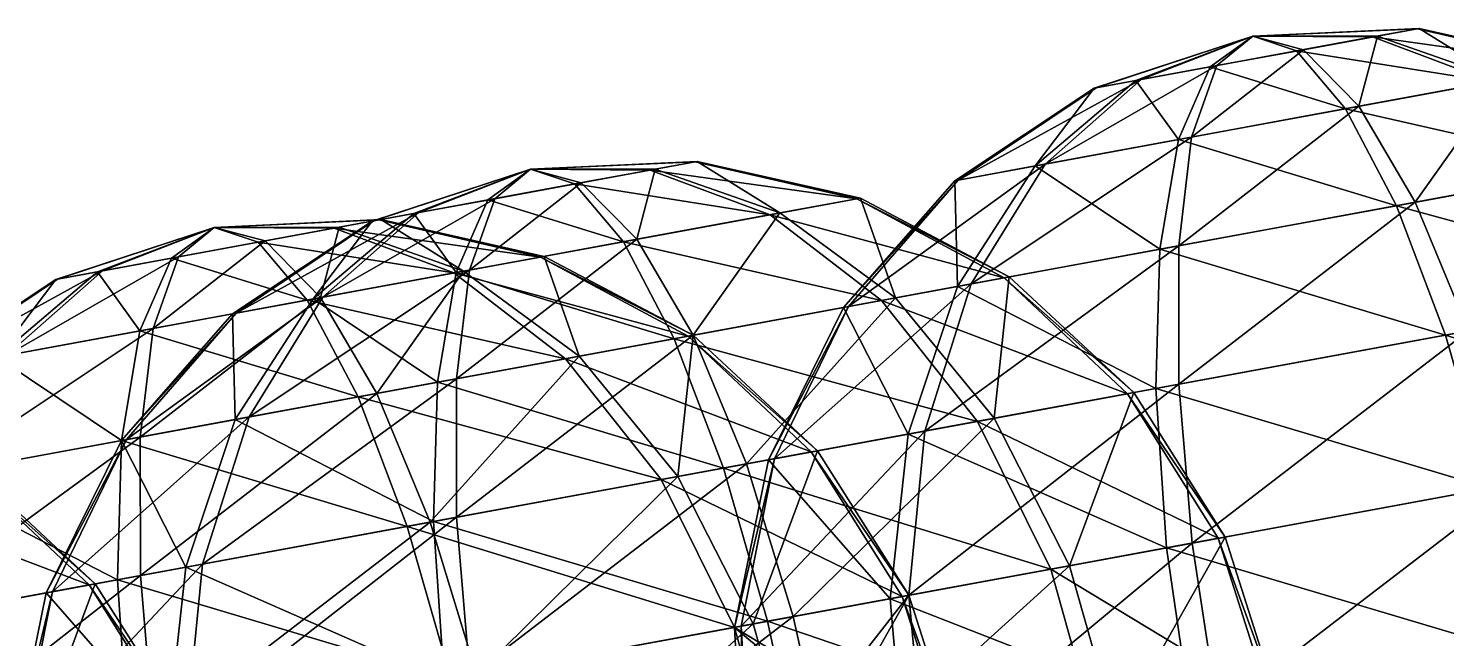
# Model space of a CAD drawing. Header units: metres. Extents: x -550 to 12, y -466 to 28.
# Drawn here: x -279.2 to -214.5, y -268.7 to -240.9 of the extents above; entities that cross this region are included whole.
import ezdxf

# ---------------------------------------------------------------- set-up
doc = ezdxf.new("R2010")
doc.units = ezdxf.units.M

msp = doc.modelspace()

# ---------------------------------------------------------------- linework, layer by layer
for points in [[(-228.67815, -243.24191, -912.7781), (-223.3499, -241.22176, -918.15045), (-230.5813, -243.59222, -916.3008), (-230.58119, -243.59212, -916.30066)], [(-230.5813, -243.59222, -916.3008), (-223.3499, -241.22176, -918.15045), (-230.49722, -243.57675, -920.31915), (-230.49712, -243.57664, -920.31903)], [(-230.49722, -243.57675, -920.31915), (-223.3499, -241.22176, -918.15045), (-228.44846, -243.19965, -923.75635), (-228.44835, -243.19954, -923.7562)], [(-225.2977, -242.61969, -910.6949), (-223.3499, -241.22176, -918.15045), (-228.67815, -243.24191, -912.7781), (-228.67804, -243.2418, -912.77795)], [(-228.44846, -243.19965, -923.75635), (-223.3499, -241.22176, -918.15045), (-224.98393, -242.56194, -925.6915), (-224.98383, -242.56183, -925.6914)], [(-221.34576, -241.89226, -910.6094), (-223.3499, -241.22176, -918.15045), (-225.2977, -242.61969, -910.6949), (-225.29759, -242.61958, -910.69476)], [(-224.98393, -242.56194, -925.6915), (-223.3499, -241.22176, -918.15045), (-221.032, -241.8345, -925.606), (-221.03189, -241.8344, -925.6059)], [(-217.65155, -241.21228, -923.5228), (-223.3499, -241.22176, -918.15045), (-215.7484, -240.86197, -920.0001), (-215.74829, -240.86186, -920)], [(-215.7484, -240.86197, -920.0001), (-223.3499, -241.22176, -918.15045), (-215.83247, -240.87744, -915.98175), (-215.83237, -240.87733, -915.9816)], [(-215.83247, -240.87744, -915.98175), (-223.3499, -241.22176, -918.15045), (-217.88126, -241.25455, -912.54456), (-217.88115, -241.25444, -912.54443)], [(-221.032, -241.8345, -925.606), (-223.3499, -241.22176, -918.15045), (-217.65155, -241.21228, -923.5228), (-217.65144, -241.21217, -923.5227)], [(-217.88126, -241.25455, -912.54456), (-223.3499, -241.22176, -918.15045), (-221.34576, -241.89226, -910.6094), (-221.34566, -241.89215, -910.60925)], [(-212.41518, -243.29579, -907.3207), (-217.88126, -241.25455, -912.54456), (-221.34576, -241.89226, -910.6094), (-221.34566, -241.89215, -910.60925)], [(-218.50195, -244.41617, -932.55347), (-221.032, -241.8345, -925.606), (-217.65155, -241.21228, -923.5228), (-217.65144, -241.21217, -923.5227)], [(-218.50195, -244.41617, -932.55347), (-217.65155, -241.21228, -923.5228), (-211.97144, -243.21411, -928.52905), (-211.97133, -243.214, -928.52893)], [(-208.45724, -242.56726, -913.9609), (-215.83247, -240.87744, -915.98175), (-217.88126, -241.25455, -912.54456), (-217.88115, -241.25444, -912.54443)], [(-208.45724, -242.56726, -913.9609), (-217.88126, -241.25455, -912.54456), (-212.41518, -243.29579, -907.3207), (-212.41507, -243.29568, -907.32056)], [(-211.97144, -243.21411, -928.52905), (-217.65155, -241.21228, -923.5228), (-215.7484, -240.86197, -920.0001), (-215.74829, -240.86186, -920)], [(-208.29482, -242.53735, -921.7237), (-215.7484, -240.86197, -920.0001), (-215.83247, -240.87744, -915.98175), (-215.83237, -240.87733, -915.9816)], [(-208.29482, -242.53735, -921.7237), (-215.83247, -240.87744, -915.98175), (-208.45724, -242.56726, -913.9609), (-208.45714, -242.56715, -913.96075)], [(-211.97144, -243.21411, -928.52905), (-215.7484, -240.86197, -920.0001), (-208.29482, -242.53735, -921.7237), (-208.29471, -242.53725, -921.7236)], [(-226.1365, -245.82144, -932.7186), (-224.98393, -242.56194, -925.6915), (-221.032, -241.8345, -925.606), (-221.03189, -241.8344, -925.6059)], [(-226.1365, -245.82144, -932.7186), (-221.032, -241.8345, -925.606), (-218.50195, -244.41617, -932.55347), (-218.50185, -244.41606, -932.55334)], [(-219.10811, -244.52774, -903.5823), (-221.34576, -241.89226, -910.6094), (-225.2977, -242.61969, -910.6949), (-225.29759, -242.61958, -910.69476)], [(-212.41518, -243.29579, -907.3207), (-221.34576, -241.89226, -910.6094), (-219.10811, -244.52774, -903.5823), (-219.108, -244.52763, -903.58215)], [(-232.82944, -247.05339, -928.9802), (-228.44846, -243.19965, -923.75635), (-224.98393, -242.56194, -925.6915), (-224.98383, -242.56183, -925.6914)], [(-232.82944, -247.05339, -928.9802), (-224.98393, -242.56194, -925.6915), (-226.1365, -245.82144, -932.7186), (-226.1364, -245.82133, -932.7185)], [(-226.74268, -245.93301, -903.74744), (-225.2977, -242.61969, -910.6949), (-228.67815, -243.24191, -912.7781), (-228.67804, -243.2418, -912.77795)], [(-219.10811, -244.52774, -903.5823), (-225.2977, -242.61969, -910.6949), (-226.74268, -245.93301, -903.74744), (-226.74257, -245.9329, -903.7473)], [(-236.78738, -247.78192, -922.34), (-230.49722, -243.57675, -920.31915), (-228.44846, -243.19965, -923.75635), (-228.44835, -243.19954, -923.7562)], [(-236.78738, -247.78192, -922.34), (-228.44846, -243.19965, -923.75635), (-232.82944, -247.05339, -928.9802), (-232.82933, -247.05328, -928.9801)], [(-226.74268, -245.93301, -903.74744), (-228.67815, -243.24191, -912.7781), (-233.27318, -247.13507, -907.77185), (-233.27307, -247.13496, -907.7717)], [(-233.27318, -247.13507, -907.77185), (-228.67815, -243.24191, -912.7781), (-230.5813, -243.59222, -916.3008), (-230.58119, -243.59212, -916.30066)], [(-207.32419, -247.20634, -902.8348), (-212.41518, -243.29579, -907.3207), (-219.10811, -244.52774, -903.5823), (-219.108, -244.52763, -903.58215)], [(-215.93219, -248.7908, -938.5194), (-218.50195, -244.41617, -932.55347), (-211.97144, -243.21411, -928.52905), (-211.97133, -243.214, -928.52893)], [(-215.93219, -248.7908, -938.5194), (-211.97144, -243.21411, -928.52905), (-206.69666, -247.09084, -932.828), (-206.69655, -247.09073, -932.8279)], [(-236.9498, -247.81183, -914.5772), (-230.5813, -243.59222, -916.3008), (-230.49722, -243.57675, -920.31915), (-230.49712, -243.57664, -920.31903)], [(-236.9498, -247.81183, -914.5772), (-230.49722, -243.57675, -920.31915), (-236.78738, -247.78192, -922.34), (-236.78728, -247.78181, -922.3399)], [(-233.27318, -247.13507, -907.77185), (-230.5813, -243.59222, -916.3008), (-236.9498, -247.81183, -914.5772), (-236.94969, -247.81172, -914.5771)], [(-216.78943, -248.9486, -897.5479), (-219.10811, -244.52774, -903.5823), (-226.74268, -245.93301, -903.74744), (-226.74257, -245.9329, -903.7473)], [(-226.7291, -250.77817, -938.753), (-226.1365, -245.82144, -932.7186), (-218.50195, -244.41617, -932.55347), (-218.50185, -244.41606, -932.55334)], [(-226.7291, -250.77817, -938.753), (-218.50195, -244.41617, -932.55347), (-215.93219, -248.7908, -938.5194), (-215.93208, -248.7907, -938.5193)], [(-218.50195, -244.41617, -932.55347), (-218.50195, -244.41617, -932.55347), (-226.1365, -245.82144, -932.7186), (-226.1364, -245.82133, -932.7185)], [(-207.32419, -247.20634, -902.8348), (-219.10811, -244.52774, -903.5823), (-216.78943, -248.9486, -897.5479), (-216.78932, -248.94849, -897.5478)], [(-236.19432, -252.52042, -933.4661), (-232.82944, -247.05339, -928.9802), (-226.1365, -245.82144, -932.7186), (-226.1364, -245.82133, -932.7185)], [(-236.19432, -252.52042, -933.4661), (-226.1365, -245.82144, -932.7186), (-226.7291, -250.77817, -938.753), (-226.72899, -250.77806, -938.75287)], [(-227.58633, -250.93596, -897.7815), (-226.74268, -245.93301, -903.74744), (-233.27318, -247.13507, -907.77185), (-233.27307, -247.13496, -907.7717)], [(-216.78943, -248.9486, -897.5479), (-226.74268, -245.93301, -903.74744), (-227.58633, -250.93596, -897.7815), (-227.58623, -250.93585, -897.7814)], [(-250.61443, -247.2797, -808.2985), (-256.31277, -247.28917, -802.92615), (-248.71127, -246.92938, -804.7758), (-248.71117, -246.92928, -804.7757)], [(-248.71127, -246.92938, -804.7758), (-256.31277, -247.28917, -802.92615), (-248.79535, -246.94485, -800.75745), (-248.79524, -246.94475, -800.7573)], [(-248.79535, -246.94485, -800.75745), (-256.31277, -247.28917, -802.92615), (-250.84413, -247.32196, -797.32025), (-250.84402, -247.32185, -797.3201)], [(-241.42012, -248.63467, -798.7366), (-248.79535, -246.94485, -800.75745), (-250.84413, -247.32196, -797.32025), (-250.84402, -247.32185, -797.3201)], [(-244.93431, -249.28152, -813.30475), (-250.61443, -247.2797, -808.2985), (-248.71127, -246.92938, -804.7758), (-248.71117, -246.92928, -804.7757)], [(-241.25769, -248.60477, -806.4994), (-248.71127, -246.92938, -804.7758), (-248.79535, -246.94485, -800.75745), (-248.79524, -246.94475, -800.7573)], [(-241.25769, -248.60477, -806.4994), (-248.79535, -246.94485, -800.75745), (-241.42012, -248.63467, -798.7366), (-241.42001, -248.63457, -798.73645)], [(-244.93431, -249.28152, -813.30475), (-248.71127, -246.92938, -804.7758), (-241.25769, -248.60477, -806.4994), (-241.25758, -248.60466, -806.49927)], [(-241.79169, -253.5507, -924.07544), (-236.78738, -247.78192, -922.34), (-232.82944, -247.05339, -928.9802), (-232.82933, -247.05328, -928.9801)], [(-241.79169, -253.5507, -924.07544), (-232.82944, -247.05339, -928.9802), (-236.19432, -252.52042, -933.4661), (-236.19421, -252.52031, -933.466)], [(-236.82187, -252.63593, -903.4729), (-233.27318, -247.13507, -907.77185), (-236.9498, -247.81183, -914.5772), (-236.94969, -247.81172, -914.5771)], [(-227.58633, -250.93596, -897.7815), (-233.27318, -247.13507, -907.77185), (-236.82187, -252.63593, -903.4729), (-236.82176, -252.63582, -903.4728)], [(-202.95523, -252.71974, -899.3927), (-207.32419, -247.20634, -902.8348), (-216.78943, -248.9486, -897.5479), (-216.78932, -248.94849, -897.5478)], [(-213.49783, -254.66031, -943.0972), (-215.93219, -248.7908, -938.5194), (-206.69666, -247.09084, -932.828), (-206.69655, -247.09073, -932.8279)], [(-261.64102, -249.30933, -797.5538), (-256.31277, -247.28917, -802.92615), (-263.5442, -249.65964, -801.0765), (-263.5441, -249.65953, -801.07635)], [(-263.5442, -249.65964, -801.0765), (-256.31277, -247.28917, -802.92615), (-263.4601, -249.64417, -805.09485), (-263.46002, -249.64406, -805.0947)], [(-263.4601, -249.64417, -805.09485), (-256.31277, -247.28917, -802.92615), (-261.41132, -249.26706, -808.53204), (-261.41122, -249.26695, -808.5319)], [(-258.2606, -248.6871, -795.4706), (-256.31277, -247.28917, -802.92615), (-261.64102, -249.30933, -797.5538), (-261.64093, -249.30922, -797.55365)], [(-261.41132, -249.26706, -808.53204), (-256.31277, -247.28917, -802.92615), (-257.9468, -248.62935, -810.4672), (-257.94672, -248.62924, -810.4671)], [(-259.0994, -251.88885, -817.4943), (-257.9468, -248.62935, -810.4672), (-253.99487, -247.90192, -810.3817), (-253.99477, -247.90181, -810.3816)], [(-259.0994, -251.88885, -817.4943), (-253.99487, -247.90192, -810.3817), (-251.46483, -250.48358, -817.32916), (-251.46472, -250.48347, -817.32904)], [(-254.30864, -247.95967, -795.3851), (-256.31277, -247.28917, -802.92615), (-258.2606, -248.6871, -795.4706), (-258.2605, -248.687, -795.47046)], [(-257.9468, -248.62935, -810.4672), (-256.31277, -247.28917, -802.92615), (-253.99487, -247.90192, -810.3817), (-253.99477, -247.90181, -810.3816)], [(-253.99487, -247.90192, -810.3817), (-256.31277, -247.28917, -802.92615), (-250.61443, -247.2797, -808.2985), (-250.61432, -247.27959, -808.2984)], [(-250.84413, -247.32196, -797.32025), (-256.31277, -247.28917, -802.92615), (-254.30864, -247.95967, -795.3851), (-254.30853, -247.95956, -795.38495)], [(-245.37805, -249.3632, -792.0964), (-250.84413, -247.32196, -797.32025), (-254.30864, -247.95967, -795.3851), (-254.30853, -247.95956, -795.38495)], [(-251.46483, -250.48358, -817.32916), (-253.99487, -247.90192, -810.3817), (-250.61443, -247.2797, -808.2985), (-250.61432, -247.27959, -808.2984)], [(-251.46483, -250.48358, -817.32916), (-250.61443, -247.2797, -808.2985), (-244.93431, -249.28152, -813.30475), (-244.9342, -249.28142, -813.3046)], [(-241.42012, -248.63467, -798.7366), (-250.84413, -247.32196, -797.32025), (-245.37805, -249.3632, -792.0964), (-245.37794, -249.3631, -792.09625)], [(-242.0214, -253.59299, -913.0971), (-236.9498, -247.81183, -914.5772), (-236.78738, -247.78192, -922.34), (-236.78728, -247.78181, -922.3399)], [(-242.0214, -253.59299, -913.0971), (-236.78738, -247.78192, -922.34), (-241.79169, -253.5507, -924.07544), (-241.79158, -253.5506, -924.0753)], [(-236.82187, -252.63593, -903.4729), (-236.9498, -247.81183, -914.5772), (-242.0214, -253.59299, -913.0971), (-242.02129, -253.59288, -913.097)], [(-252.07098, -250.59515, -788.358), (-254.30864, -247.95967, -795.3851), (-258.2606, -248.6871, -795.4706), (-258.2605, -248.687, -795.47046)], [(-245.37805, -249.3632, -792.0964), (-254.30864, -247.95967, -795.3851), (-252.07098, -250.59515, -788.358), (-252.07088, -250.59505, -788.35785)], [(-265.79233, -253.1208, -813.7559), (-261.41132, -249.26706, -808.53204), (-257.9468, -248.62935, -810.4672), (-257.94672, -248.62924, -810.4671)], [(-265.79233, -253.1208, -813.7559), (-257.9468, -248.62935, -810.4672), (-259.0994, -251.88885, -817.4943), (-259.0993, -251.88875, -817.4942)], [(-259.70554, -252.00043, -788.52313), (-258.2606, -248.6871, -795.4706), (-261.64102, -249.30933, -797.5538), (-261.64093, -249.30922, -797.55365)], [(-252.07098, -250.59515, -788.358), (-258.2606, -248.6871, -795.4706), (-259.70554, -252.00043, -788.52313), (-259.70544, -252.00032, -788.523)], [(-234.6897, -252.24347, -797.00116), (-241.42012, -248.63467, -798.7366), (-245.37805, -249.3632, -792.0964), (-245.37794, -249.3631, -792.09625)], [(-239.65952, -253.15825, -817.6037), (-244.93431, -249.28152, -813.30475), (-241.25769, -248.60477, -806.4994), (-241.25758, -248.60466, -806.49927)], [(-234.45999, -252.20119, -807.9795), (-241.25769, -248.60477, -806.4994), (-241.42012, -248.63467, -798.7366), (-241.42001, -248.63457, -798.73645)], [(-234.45999, -252.20119, -807.9795), (-241.42012, -248.63467, -798.7366), (-234.6897, -252.24347, -797.00116), (-234.68959, -252.24336, -797.00104)], [(-239.65952, -253.15825, -817.6037), (-241.25769, -248.60477, -806.4994), (-234.45999, -252.20119, -807.9795), (-234.45988, -252.20108, -807.9794)], [(-214.54773, -254.85355, -892.9176), (-216.78943, -248.9486, -897.5479), (-227.58633, -250.93596, -897.7815), (-227.58623, -250.93585, -897.7814)], [(-226.72128, -257.0943, -943.3833), (-226.7291, -250.77817, -938.753), (-215.93219, -248.7908, -938.5194), (-215.93208, -248.7907, -938.5193)], [(-215.93219, -248.7908, -938.5194), (-215.93219, -248.7908, -938.5194), (-226.7291, -250.77817, -938.753), (-226.72899, -250.77806, -938.75287)], [(-226.72128, -257.0943, -943.3833), (-215.93219, -248.7908, -938.5194), (-213.49783, -254.66031, -943.0972), (-213.49773, -254.6602, -943.0971)], [(-202.95523, -252.71974, -899.3927), (-216.78943, -248.9486, -897.5479), (-214.54773, -254.85355, -892.9176), (-214.54762, -254.85344, -892.9175)], [(-265.04636, -249.93616, -1187.4879), (-270.74472, -249.94563, -1182.1156), (-263.1432, -249.58585, -1183.9652), (-263.1431, -249.58574, -1183.9651)], [(-263.1432, -249.58585, -1183.9652), (-270.74472, -249.94563, -1182.1156), (-263.22726, -249.60132, -1179.9469), (-263.22717, -249.60121, -1179.9468)], [(-263.22726, -249.60132, -1179.9469), (-270.74472, -249.94563, -1182.1156), (-265.27606, -249.97842, -1176.5096), (-265.27597, -249.97832, -1176.5095)], [(-269.9127, -253.87924, -799.3529), (-263.5442, -249.65964, -801.0765), (-263.4601, -249.64417, -805.09485), (-263.46002, -249.64406, -805.0947)], [(-269.9127, -253.87924, -799.3529), (-263.4601, -249.64417, -805.09485), (-269.75024, -253.84933, -807.1157), (-269.75015, -253.84923, -807.1156)], [(-266.23605, -253.20248, -792.54755), (-263.5442, -249.65964, -801.0765), (-269.9127, -253.87924, -799.3529), (-269.9126, -253.87914, -799.3528)], [(-269.75024, -253.84933, -807.1157), (-263.4601, -249.64417, -805.09485), (-261.41132, -249.26706, -808.53204), (-261.41122, -249.26695, -808.5319)], [(-269.75024, -253.84933, -807.1157), (-261.41132, -249.26706, -808.53204), (-265.79233, -253.1208, -813.7559), (-265.79224, -253.1207, -813.7558)], [(-259.70554, -252.00043, -788.52313), (-261.64102, -249.30933, -797.5538), (-266.23605, -253.20248, -792.54755), (-266.23596, -253.20238, -792.5474)], [(-266.23605, -253.20248, -792.54755), (-261.64102, -249.30933, -797.5538), (-263.5442, -249.65964, -801.0765), (-263.5441, -249.65953, -801.07635)], [(-255.85205, -251.29114, -1177.926), (-263.22726, -249.60132, -1179.9469), (-265.27606, -249.97842, -1176.5096), (-265.27597, -249.97832, -1176.5095)], [(-259.36624, -251.93799, -1192.4943), (-265.04636, -249.93616, -1187.4879), (-263.1432, -249.58585, -1183.9652), (-263.1431, -249.58574, -1183.9651)], [(-255.68962, -251.26123, -1185.6888), (-263.1432, -249.58585, -1183.9652), (-263.22726, -249.60132, -1179.9469), (-263.22717, -249.60121, -1179.9468)], [(-255.68962, -251.26123, -1185.6888), (-263.22726, -249.60132, -1179.9469), (-255.85205, -251.29114, -1177.926), (-255.85194, -251.29103, -1177.9259)], [(-259.36624, -251.93799, -1192.4943), (-263.1432, -249.58585, -1183.9652), (-255.68962, -251.26123, -1185.6888), (-255.68951, -251.26112, -1185.6887)], [(-240.28706, -253.27376, -787.6105), (-245.37805, -249.3632, -792.0964), (-252.07098, -250.59515, -788.358), (-252.07088, -250.59505, -788.35785)], [(-248.89507, -254.85822, -823.2951), (-251.46483, -250.48358, -817.32916), (-244.93431, -249.28152, -813.30475), (-244.9342, -249.28142, -813.3046)], [(-248.89507, -254.85822, -823.2951), (-244.93431, -249.28152, -813.30475), (-239.65952, -253.15825, -817.6037), (-239.65941, -253.15814, -817.6036)], [(-234.6897, -252.24347, -797.00116), (-245.37805, -249.3632, -792.0964), (-240.28706, -253.27376, -787.6105), (-240.28696, -253.27365, -787.61035)], [(-276.07294, -251.96579, -1176.7433), (-270.74472, -249.94563, -1182.1156), (-277.9761, -252.3161, -1180.266), (-277.976, -252.316, -1180.2659)], [(-277.9761, -252.3161, -1180.266), (-270.74472, -249.94563, -1182.1156), (-277.89203, -252.30063, -1184.2843), (-277.89194, -252.30052, -1184.2842)], [(-277.89203, -252.30063, -1184.2843), (-270.74472, -249.94563, -1182.1156), (-275.84326, -251.92352, -1187.7216), (-275.84317, -251.92342, -1187.7214)], [(-272.6925, -251.34357, -1174.66), (-270.74472, -249.94563, -1182.1156), (-276.07294, -251.96579, -1176.7433), (-276.07285, -251.96568, -1176.7432)], [(-275.84326, -251.92352, -1187.7216), (-270.74472, -249.94563, -1182.1156), (-272.37875, -251.28581, -1189.6566), (-272.37866, -251.2857, -1189.6565)], [(-268.74057, -250.61613, -1174.5746), (-270.74472, -249.94563, -1182.1156), (-272.6925, -251.34357, -1174.66), (-272.6924, -251.34346, -1174.6599)], [(-272.37875, -251.28581, -1189.6566), (-270.74472, -249.94563, -1182.1156), (-268.4268, -250.55838, -1189.5712), (-268.4267, -250.55827, -1189.571)], [(-268.4268, -250.55838, -1189.5712), (-270.74472, -249.94563, -1182.1156), (-265.04636, -249.93616, -1187.4879), (-265.04626, -249.93605, -1187.4878)], [(-265.27606, -249.97842, -1176.5096), (-270.74472, -249.94563, -1182.1156), (-268.74057, -250.61613, -1174.5746), (-268.74048, -250.61603, -1174.5745)], [(-259.81, -252.01967, -1171.2858), (-265.27606, -249.97842, -1176.5096), (-268.74057, -250.61613, -1174.5746), (-268.74048, -250.61603, -1174.5745)], [(-265.89676, -253.14005, -1196.5187), (-268.4268, -250.55838, -1189.5712), (-265.04636, -249.93616, -1187.4879), (-265.04626, -249.93605, -1187.4878)], [(-265.89676, -253.14005, -1196.5187), (-265.04636, -249.93616, -1187.4879), (-259.36624, -251.93799, -1192.4943), (-259.36615, -251.93788, -1192.4941)], [(-255.85205, -251.29114, -1177.926), (-265.27606, -249.97842, -1176.5096), (-259.81, -252.01967, -1171.2858), (-259.8099, -252.01956, -1171.2856)], [(-259.69196, -256.84558, -823.5287), (-259.0994, -251.88885, -817.4943), (-251.46483, -250.48358, -817.32916), (-251.46472, -250.48347, -817.32904)], [(-259.69196, -256.84558, -823.5287), (-251.46483, -250.48358, -817.32916), (-248.89507, -254.85822, -823.2951), (-248.89496, -254.85811, -823.295)], [(-251.46483, -250.48358, -817.32916), (-251.46483, -250.48358, -817.32916), (-259.0994, -251.88885, -817.4943), (-259.0993, -251.88875, -817.4942)], [(-273.5313, -254.54532, -1196.6838), (-272.37875, -251.28581, -1189.6566), (-268.4268, -250.55838, -1189.5712), (-268.4267, -250.55827, -1189.571)], [(-273.5313, -254.54532, -1196.6838), (-268.4268, -250.55838, -1189.5712), (-265.89676, -253.14005, -1196.5187), (-265.89667, -253.13994, -1196.5186)], [(-266.50293, -253.25162, -1167.5474), (-268.74057, -250.61613, -1174.5746), (-272.6925, -251.34357, -1174.66), (-272.6924, -251.34346, -1174.6599)], [(-259.81, -252.01967, -1171.2858), (-268.74057, -250.61613, -1174.5746), (-266.50293, -253.25162, -1167.5474), (-266.50284, -253.25151, -1167.5472)], [(-249.7523, -255.016, -782.3236), (-252.07098, -250.59515, -788.358), (-259.70554, -252.00043, -788.52313), (-259.70544, -252.00032, -788.523)], [(-240.28706, -253.27376, -787.6105), (-252.07098, -250.59515, -788.358), (-249.7523, -255.016, -782.3236), (-249.7522, -255.0159, -782.3235)], [(-238.31377, -259.22812, -936.9082), (-236.19432, -252.52042, -933.4661), (-226.7291, -250.77817, -938.753), (-226.72899, -250.77806, -938.75287)], [(-238.31377, -259.22812, -936.9082), (-226.7291, -250.77817, -938.753), (-226.72128, -257.0943, -943.3833), (-226.72118, -257.0942, -943.3832)], [(-227.77118, -257.28757, -893.2037), (-227.58633, -250.93596, -897.7815), (-236.82187, -252.63593, -903.4729), (-236.82176, -252.63582, -903.4728)], [(-214.54773, -254.85355, -892.9176), (-227.58633, -250.93596, -897.7815), (-227.77118, -257.28757, -893.2037), (-227.77107, -257.28748, -893.20355)], [(-280.22424, -255.77727, -1192.9454), (-275.84326, -251.92352, -1187.7216), (-272.37875, -251.28581, -1189.6566), (-272.37866, -251.2857, -1189.6565)], [(-280.22424, -255.77727, -1192.9454), (-272.37875, -251.28581, -1189.6566), (-273.5313, -254.54532, -1196.6838), (-273.53122, -254.54521, -1196.6837)], [(-274.13748, -254.65689, -1167.7125), (-272.6925, -251.34357, -1174.66), (-276.07294, -251.96579, -1176.7433), (-276.07285, -251.96568, -1176.7432)], [(-266.50293, -253.25162, -1167.5474), (-272.6925, -251.34357, -1174.66), (-274.13748, -254.65689, -1167.7125), (-274.1374, -254.65678, -1167.7124)], [(-249.12163, -254.89993, -1176.1907), (-255.85205, -251.29114, -1177.926), (-259.81, -252.01967, -1171.2858), (-259.8099, -252.01956, -1171.2856)], [(-254.09146, -255.81471, -1196.7932), (-259.36624, -251.93799, -1192.4943), (-255.68962, -251.26123, -1185.6888), (-255.68951, -251.26112, -1185.6887)], [(-248.89194, -254.85765, -1187.169), (-255.68962, -251.26123, -1185.6888), (-255.85205, -251.29114, -1177.926), (-255.85194, -251.29103, -1177.9259)], [(-248.89194, -254.85765, -1187.169), (-255.85205, -251.29114, -1177.926), (-249.12163, -254.89993, -1176.1907), (-249.12152, -254.89983, -1176.1906)], [(-254.09146, -255.81471, -1196.7932), (-255.68962, -251.26123, -1185.6888), (-248.89194, -254.85765, -1187.169), (-248.89183, -254.85754, -1187.1688)], [(-284.3446, -256.5357, -1178.5424), (-277.9761, -252.3161, -1180.266), (-277.89203, -252.30063, -1184.2843), (-277.89194, -252.30052, -1184.2842)], [(-284.3446, -256.5357, -1178.5424), (-277.89203, -252.30063, -1184.2843), (-284.1822, -256.5058, -1186.3052), (-284.1821, -256.5057, -1186.305)], [(-280.668, -255.85895, -1171.7369), (-277.9761, -252.3161, -1180.266), (-284.3446, -256.5357, -1178.5424), (-284.3445, -256.5356, -1178.5422)], [(-284.1822, -256.5058, -1186.3052), (-277.89203, -252.30063, -1184.2843), (-275.84326, -251.92352, -1187.7216), (-275.84317, -251.92342, -1187.7214)], [(-284.1822, -256.5058, -1186.3052), (-275.84326, -251.92352, -1187.7216), (-280.22424, -255.77727, -1192.9454), (-280.22415, -255.77716, -1192.9453)], [(-274.13748, -254.65689, -1167.7125), (-276.07294, -251.96579, -1176.7433), (-280.668, -255.85895, -1171.7369), (-280.6679, -255.85884, -1171.7368)], [(-280.668, -255.85895, -1171.7369), (-276.07294, -251.96579, -1176.7433), (-277.9761, -252.3161, -1180.266), (-277.976, -252.316, -1180.2659)], [(-269.1572, -258.58783, -818.2418), (-265.79233, -253.1208, -813.7559), (-259.0994, -251.88885, -817.4943), (-259.0993, -251.88875, -817.4942)], [(-269.1572, -258.58783, -818.2418), (-259.0994, -251.88885, -817.4943), (-259.69196, -256.84558, -823.5287), (-259.69186, -256.8455, -823.52856)], [(-254.719, -255.93022, -1166.7999), (-259.81, -252.01967, -1171.2858), (-266.50293, -253.25162, -1167.5474), (-266.50284, -253.25151, -1167.5472)], [(-260.5492, -257.00336, -782.5572), (-259.70554, -252.00043, -788.52313), (-266.23605, -253.20248, -792.54755), (-266.23596, -253.20238, -792.5474)], [(-263.327, -257.51468, -1202.4846), (-265.89676, -253.14005, -1196.5187), (-259.36624, -251.93799, -1192.4943), (-259.36615, -251.93788, -1192.4941)], [(-263.327, -257.51468, -1202.4846), (-259.36624, -251.93799, -1192.4943), (-254.09146, -255.81471, -1196.7932), (-254.09135, -255.8146, -1196.7931)], [(-249.7523, -255.016, -782.3236), (-259.70554, -252.00043, -788.52313), (-260.5492, -257.00336, -782.5572), (-260.5491, -257.00327, -782.55707)], [(-249.12163, -254.89993, -1176.1907), (-259.81, -252.01967, -1171.2858), (-254.719, -255.93022, -1166.7999), (-254.71889, -255.93011, -1166.7998)], [(-229.06274, -257.5253, -795.66956), (-234.6897, -252.24347, -797.00116), (-240.28706, -253.27376, -787.6105), (-240.28696, -253.27365, -787.61035)], [(-235.14952, -258.6457, -820.9024), (-239.65952, -253.15825, -817.6037), (-234.45999, -252.20119, -807.9795), (-234.45988, -252.20108, -807.9794)], [(-235.14952, -258.6457, -820.9024), (-234.45999, -252.20119, -807.9795), (-228.78143, -257.47354, -809.1152), (-228.78133, -257.47345, -809.11505)], [(-228.78143, -257.47354, -809.1152), (-234.45999, -252.20119, -807.9795), (-234.6897, -252.24347, -797.00116), (-234.68959, -252.24336, -797.00104)], [(-228.78143, -257.47354, -809.1152), (-234.6897, -252.24347, -797.00116), (-229.06274, -257.5253, -795.66956), (-229.06264, -257.5252, -795.66943)], [(-245.16913, -260.48996, -925.40704), (-241.79169, -253.5507, -924.07544), (-236.19432, -252.52042, -933.4661), (-236.19421, -252.52031, -933.466)], [(-245.16913, -260.48996, -925.40704), (-236.19432, -252.52042, -933.4661), (-238.31377, -259.22812, -936.9082), (-238.31366, -259.22803, -936.9081)], [(-239.08235, -259.3696, -900.1742), (-236.82187, -252.63593, -903.4729), (-242.0214, -253.59299, -913.0971), (-242.02129, -253.59288, -913.097)], [(-227.77118, -257.28757, -893.2037), (-236.82187, -252.63593, -903.4729), (-239.08235, -259.3696, -900.1742), (-239.08224, -259.3695, -900.1741)], [(-199.60603, -259.46024, -897.2289), (-202.95523, -252.71974, -899.3927), (-214.54773, -254.85355, -892.9176), (-214.54762, -254.85344, -892.9175)], [(-274.75458, -259.61813, -808.85114), (-269.75024, -253.84933, -807.1157), (-265.79233, -253.1208, -813.7559), (-265.79224, -253.1207, -813.7558)], [(-274.75458, -259.61813, -808.85114), (-265.79233, -253.1208, -813.7559), (-269.1572, -258.58783, -818.2418), (-269.1571, -258.58774, -818.2417)], [(-264.18423, -257.6725, -1161.5131), (-266.50293, -253.25162, -1167.5474), (-274.13748, -254.65689, -1167.7125), (-274.1374, -254.65678, -1167.7124)], [(-274.1239, -259.50204, -1202.7181), (-273.5313, -254.54532, -1196.6838), (-265.89676, -253.14005, -1196.5187), (-265.89667, -253.13994, -1196.5186)], [(-274.1239, -259.50204, -1202.7181), (-265.89676, -253.14005, -1196.5187), (-263.327, -257.51468, -1202.4846), (-263.3269, -257.5146, -1202.4845)], [(-265.89676, -253.14005, -1196.5187), (-265.89676, -253.14005, -1196.5187), (-273.5313, -254.54532, -1196.6838), (-273.53122, -254.54521, -1196.6837)], [(-269.78473, -258.70334, -788.2486), (-266.23605, -253.20248, -792.54755), (-269.9127, -253.87924, -799.3529), (-269.9126, -253.87914, -799.3528)], [(-260.5492, -257.00336, -782.5572), (-266.23605, -253.20248, -792.54755), (-269.78473, -258.70334, -788.2486), (-269.78464, -258.70325, -788.2485)], [(-254.719, -255.93022, -1166.7999), (-266.50293, -253.25162, -1167.5474), (-264.18423, -257.6725, -1161.5131), (-264.18414, -257.6724, -1161.513)], [(-235.9181, -258.78717, -784.1684), (-240.28706, -253.27376, -787.6105), (-249.7523, -255.016, -782.3236), (-249.7522, -255.0159, -782.3235)], [(-246.46071, -260.72772, -827.8729), (-248.89507, -254.85822, -823.2951), (-239.65952, -253.15825, -817.6037), (-239.65941, -253.15814, -817.6036)], [(-246.46071, -260.72772, -827.8729), (-239.65952, -253.15825, -817.6037), (-235.14952, -258.6457, -820.9024), (-235.14941, -258.6456, -820.9023)], [(-245.45044, -260.54175, -911.9614), (-242.0214, -253.59299, -913.0971), (-241.79169, -253.5507, -924.07544), (-241.79158, -253.5506, -924.0753)], [(-245.45044, -260.54175, -911.9614), (-241.79169, -253.5507, -924.07544), (-245.16913, -260.48996, -925.40704), (-245.16902, -260.48987, -925.4069)], [(-239.08235, -259.3696, -900.1742), (-242.0214, -253.59299, -913.0971), (-245.45044, -260.54175, -911.9614), (-245.45033, -260.54166, -911.9613)], [(-229.06274, -257.5253, -795.66956), (-240.28706, -253.27376, -787.6105), (-235.9181, -258.78717, -784.1684), (-235.918, -258.78708, -784.1683)], [(-274.98425, -259.6604, -797.8728), (-269.9127, -253.87924, -799.3529), (-269.75024, -253.84933, -807.1157), (-269.75015, -253.84923, -807.1156)], [(-274.98425, -259.6604, -797.8728), (-269.75024, -253.84933, -807.1157), (-274.75458, -259.61813, -808.85114), (-274.7545, -259.61804, -808.851)], [(-269.78473, -258.70334, -788.2486), (-269.9127, -253.87924, -799.3529), (-274.98425, -259.6604, -797.8728), (-274.98416, -259.6603, -797.8727)], [(-283.5891, -261.2443, -1197.4313), (-280.22424, -255.77727, -1192.9454), (-273.5313, -254.54532, -1196.6838), (-273.53122, -254.54521, -1196.6837)], [(-283.5891, -261.2443, -1197.4313), (-273.5313, -254.54532, -1196.6838), (-274.1239, -259.50204, -1202.7181), (-274.1238, -259.50195, -1202.718)], [(-274.98114, -259.65985, -1161.7466), (-274.13748, -254.65689, -1167.7125), (-280.668, -255.85895, -1171.7369), (-280.6679, -255.85884, -1171.7368)], [(-264.18423, -257.6725, -1161.5131), (-274.13748, -254.65689, -1167.7125), (-274.98114, -259.65985, -1161.7466), (-274.98105, -259.65976, -1161.7465)], [(-247.5106, -260.92096, -777.6933), (-249.7523, -255.016, -782.3236), (-260.5492, -257.00336, -782.5572), (-260.5491, -257.00327, -782.55707)], [(-259.68414, -263.1617, -828.159), (-259.69196, -256.84558, -823.5287), (-248.89507, -254.85822, -823.2951), (-248.89496, -254.85811, -823.295)], [(-248.89507, -254.85822, -823.2951), (-248.89507, -254.85822, -823.2951), (-259.69196, -256.84558, -823.5287), (-259.69186, -256.8455, -823.52856)], [(-259.68414, -263.1617, -828.159), (-248.89507, -254.85822, -823.2951), (-246.46071, -260.72772, -827.8729), (-246.4606, -260.72763, -827.8728)], [(-243.49467, -260.18176, -1174.859), (-249.12163, -254.89993, -1176.1907), (-254.719, -255.93022, -1166.7999), (-254.71889, -255.93011, -1166.7998)], [(-249.58145, -261.30215, -1200.0919), (-254.09146, -255.81471, -1196.7932), (-248.89194, -254.85765, -1187.169), (-248.89183, -254.85754, -1187.1688)], [(-235.9181, -258.78717, -784.1684), (-249.7523, -255.016, -782.3236), (-247.5106, -260.92096, -777.6933), (-247.5105, -260.92087, -777.6932)], [(-249.58145, -261.30215, -1200.0919), (-248.89194, -254.85765, -1187.169), (-243.21336, -260.13, -1188.3046), (-243.21326, -260.1299, -1188.3044)], [(-243.21336, -260.13, -1188.3046), (-248.89194, -254.85765, -1187.169), (-249.12163, -254.89993, -1176.1907), (-249.12152, -254.89983, -1176.1906)], [(-243.21336, -260.13, -1188.3046), (-249.12163, -254.89993, -1176.1907), (-243.49467, -260.18176, -1174.859), (-243.49457, -260.18167, -1174.8589)], [(-212.53578, -261.8402, -890.0069), (-214.54773, -254.85355, -892.9176), (-227.77118, -257.28757, -893.2037), (-227.77107, -257.28748, -893.20355)], [(-226.11362, -264.33945, -946.294), (-226.72128, -257.0943, -943.3833), (-213.49783, -254.66031, -943.0972), (-213.49773, -254.6602, -943.0971)], [(-213.49783, -254.66031, -943.0972), (-213.49783, -254.66031, -943.0972), (-226.72128, -257.0943, -943.3833), (-226.72118, -257.0942, -943.3832)], [(-226.11362, -264.33945, -946.294), (-213.49783, -254.66031, -943.0972), (-211.36478, -261.62466, -945.975), (-211.36467, -261.62457, -945.97485)], [(-199.60603, -259.46024, -897.2289), (-214.54773, -254.85355, -892.9176), (-212.53578, -261.8402, -890.0069), (-212.53568, -261.84012, -890.0068)], [(-274.98114, -259.65985, -1161.7466), (-280.668, -255.85895, -1171.7369), (-284.21667, -261.3598, -1167.438), (-284.21658, -261.3597, -1167.4379)], [(-250.35004, -261.44363, -1163.3578), (-254.719, -255.93022, -1166.7999), (-264.18423, -257.6725, -1161.5131), (-264.18414, -257.6724, -1161.513)], [(-260.89264, -263.3842, -1207.0624), (-263.327, -257.51468, -1202.4846), (-254.09146, -255.81471, -1196.7932), (-254.09135, -255.8146, -1196.7931)], [(-260.89264, -263.3842, -1207.0624), (-254.09146, -255.81471, -1196.7932), (-249.58145, -261.30215, -1200.0919), (-249.58134, -261.30206, -1200.0918)], [(-243.49467, -260.18176, -1174.859), (-254.719, -255.93022, -1166.7999), (-250.35004, -261.44363, -1163.3578), (-250.34993, -261.44354, -1163.3577)], [(-271.27664, -265.29553, -821.6839), (-269.1572, -258.58783, -818.2418), (-259.69196, -256.84558, -823.5287), (-259.69186, -256.8455, -823.52856)], [(-271.27664, -265.29553, -821.6839), (-259.69196, -256.84558, -823.5287), (-259.68414, -263.1617, -828.159), (-259.68405, -263.16162, -828.1589)], [(-274.1161, -265.81818, -1207.3484), (-274.1239, -259.50204, -1202.7181), (-263.327, -257.51468, -1202.4846), (-263.3269, -257.5146, -1202.4845)], [(-263.327, -257.51468, -1202.4846), (-263.327, -257.51468, -1202.4846), (-274.1239, -259.50204, -1202.7181), (-274.1238, -259.50195, -1202.718)], [(-274.1161, -265.81818, -1207.3484), (-263.327, -257.51468, -1202.4846), (-260.89264, -263.3842, -1207.0624), (-260.89255, -263.3841, -1207.0623)], [(-260.73404, -263.35498, -777.9794), (-260.5492, -257.00336, -782.5572), (-269.78473, -258.70334, -788.2486), (-269.78464, -258.70325, -788.2485)], [(-247.5106, -260.92096, -777.6933), (-260.5492, -257.00336, -782.5572), (-260.73404, -263.35498, -777.9794), (-260.73395, -263.3549, -777.97925)], [(-227.28462, -264.555, -890.3259), (-227.77118, -257.28757, -893.2037), (-239.08235, -259.3696, -900.1742), (-239.08224, -259.3695, -900.1741)], [(-239.04337, -266.7194, -939.072), (-238.31377, -259.22812, -936.9082), (-226.72128, -257.0943, -943.3833), (-226.72118, -257.0942, -943.3832)], [(-239.04337, -266.7194, -939.072), (-226.72128, -257.0943, -943.3833), (-226.11362, -264.33945, -946.294), (-226.11351, -264.33936, -946.2939)], [(-224.92276, -264.12024, -794.8325), (-229.06274, -257.5253, -795.66956), (-235.9181, -258.78717, -784.1684), (-235.918, -258.78708, -784.1683)], [(-231.71167, -265.36987, -822.9761), (-235.14952, -258.6457, -820.9024), (-228.78143, -257.47354, -809.1152), (-228.78133, -257.47345, -809.11505)], [(-231.71167, -265.36987, -822.9761), (-228.78143, -257.47354, -809.1152), (-224.60898, -264.0625, -809.8291), (-224.60887, -264.0624, -809.829)], [(-224.60898, -264.0625, -809.8291), (-228.78143, -257.47354, -809.1152), (-229.06274, -257.5253, -795.66956), (-229.06264, -257.5252, -795.66943)], [(-224.60898, -264.0625, -809.8291), (-229.06274, -257.5253, -795.66956), (-224.92276, -264.12024, -794.8325), (-224.92265, -264.12015, -794.8324)], [(-212.53578, -261.8402, -890.0069), (-227.77118, -257.28757, -893.2037), (-227.28462, -264.555, -890.3259), (-227.28452, -264.5549, -890.3258)], [(-261.94254, -263.57742, -1156.8828), (-264.18423, -257.6725, -1161.5131), (-274.98114, -259.65985, -1161.7466), (-274.98105, -259.65976, -1161.7465)], [(-250.35004, -261.44363, -1163.3578), (-264.18423, -257.6725, -1161.5131), (-261.94254, -263.57742, -1156.8828), (-261.94244, -263.57733, -1156.8827)], [(-278.132, -266.55737, -810.18274), (-274.75458, -259.61813, -808.85114), (-269.1572, -258.58783, -818.2418), (-269.1571, -258.58774, -818.2417)], [(-278.132, -266.55737, -810.18274), (-269.1572, -258.58783, -818.2418), (-271.27664, -265.29553, -821.6839), (-271.27655, -265.29544, -821.6838)], [(-272.04523, -265.437, -784.9499), (-269.78473, -258.70334, -788.2486), (-274.98425, -259.6604, -797.8728), (-274.98416, -259.6603, -797.8727)], [(-260.73404, -263.35498, -777.9794), (-269.78473, -258.70334, -788.2486), (-272.04523, -265.437, -784.9499), (-272.04514, -265.43692, -784.94977)], [(-232.56891, -265.52765, -782.0046), (-235.9181, -258.78717, -784.1684), (-247.5106, -260.92096, -777.6933), (-247.5105, -260.92087, -777.6932)], [(-244.32765, -267.69208, -830.7507), (-246.46071, -260.72772, -827.8729), (-235.14952, -258.6457, -820.9024), (-235.14941, -258.6456, -820.9023)], [(-244.32765, -267.69208, -830.7507), (-235.14952, -258.6457, -820.9024), (-231.71167, -265.36987, -822.9761), (-231.71156, -265.36978, -822.97595)], [(-224.92276, -264.12024, -794.8325), (-235.9181, -258.78717, -784.1684), (-232.56891, -265.52765, -782.0046), (-232.5688, -265.52756, -782.00446)], [(-285.7086, -267.952, -1200.8734), (-283.5891, -261.2443, -1197.4313), (-274.1239, -259.50204, -1202.7181), (-274.1238, -259.50195, -1202.718)], [(-285.7086, -267.952, -1200.8734), (-274.1239, -259.50204, -1202.7181), (-274.1161, -265.81818, -1207.3484), (-274.116, -265.81808, -1207.3483)], [(-246.68951, -268.1268, -926.2441), (-245.16913, -260.48996, -925.40704), (-238.31377, -259.22812, -936.9082), (-238.31366, -259.22803, -936.9081)], [(-246.68951, -268.1268, -926.2441), (-238.31377, -259.22812, -936.9082), (-239.04337, -266.7194, -939.072), (-239.04326, -266.7193, -939.0719)], [(-239.9006, -266.87717, -898.1005), (-239.08235, -259.3696, -900.1742), (-245.45044, -260.54175, -911.9614), (-245.45033, -260.54166, -911.9613)], [(-227.28462, -264.555, -890.3259), (-239.08235, -259.3696, -900.1742), (-239.9006, -266.87717, -898.1005), (-239.9005, -266.87708, -898.1004)], [(-275.166, -266.01144, -1157.1688), (-274.98114, -259.65985, -1161.7466), (-284.21667, -261.3598, -1167.438), (-284.21658, -261.3597, -1167.4379)], [(-278.41333, -266.60916, -796.7371), (-274.98425, -259.6604, -797.8728), (-274.75458, -259.61813, -808.85114), (-274.7545, -259.61804, -808.851)], [(-278.41333, -266.60916, -796.7371), (-274.75458, -259.61813, -808.85114), (-278.132, -266.55737, -810.18274), (-278.1319, -266.55728, -810.1826)], [(-272.04523, -265.437, -784.9499), (-274.98425, -259.6604, -797.8728), (-278.41333, -266.60916, -796.7371), (-278.41324, -266.60907, -796.737)], [(-261.94254, -263.57742, -1156.8828), (-274.98114, -259.65985, -1161.7466), (-275.166, -266.01144, -1157.1688), (-275.1659, -266.01135, -1157.1687)], [(-239.35469, -266.7767, -1174.022), (-243.49467, -260.18176, -1174.859), (-250.35004, -261.44363, -1163.3578), (-250.34993, -261.44354, -1163.3577)], [(-246.1436, -268.02634, -1202.1655), (-249.58145, -261.30215, -1200.0919), (-243.21336, -260.13, -1188.3046), (-243.21326, -260.1299, -1188.3044)], [(-246.1436, -268.02634, -1202.1655), (-243.21336, -260.13, -1188.3046), (-239.04091, -266.71896, -1189.0186), (-239.0408, -266.71887, -1189.0184)], [(-239.04091, -266.71896, -1189.0186), (-243.21336, -260.13, -1188.3046), (-243.49467, -260.18176, -1174.859), (-243.49457, -260.18167, -1174.8589)], [(-239.04091, -266.71896, -1189.0186), (-243.49467, -260.18176, -1174.859), (-239.35469, -266.7767, -1174.022), (-239.35458, -266.7766, -1174.0219)], [(-259.07648, -270.40686, -831.0697), (-259.68414, -263.1617, -828.159), (-246.46071, -260.72772, -827.8729), (-246.4606, -260.72763, -827.8728)], [(-246.46071, -260.72772, -827.8729), (-246.46071, -260.72772, -827.8729), (-259.68414, -263.1617, -828.159), (-259.68405, -263.16162, -828.1589)], [(-259.07648, -270.40686, -831.0697), (-246.46071, -260.72772, -827.8729), (-244.32765, -267.69208, -830.7507), (-244.32755, -267.692, -830.75055)], [(-247.00328, -268.18457, -911.2475), (-245.45044, -260.54175, -911.9614), (-245.16913, -260.48996, -925.40704), (-245.16902, -260.48987, -925.4069)], [(-247.00328, -268.18457, -911.2475), (-245.16913, -260.48996, -925.40704), (-246.68951, -268.1268, -926.2441), (-246.6894, -268.1267, -926.24396)], [(-239.9006, -266.87717, -898.1005), (-245.45044, -260.54175, -911.9614), (-247.00328, -268.18457, -911.2475), (-247.00317, -268.18448, -911.2474)], [(-276.45758, -266.24918, -1059.6348), (-282.0845, -260.96735, -1060.9664), (-287.6819, -261.99765, -1051.5757), (-287.6818, -261.99756, -1051.5756)], [(-275.166, -266.01144, -1157.1688), (-284.21667, -261.3598, -1167.438), (-286.47717, -268.09348, -1164.1393), (-286.47708, -268.09338, -1164.1392)], [(-282.54434, -267.36957, -1084.8677), (-281.85483, -260.92508, -1071.9447), (-276.17624, -266.19742, -1073.0803), (-276.17615, -266.19733, -1073.0802)], [(-276.17624, -266.19742, -1073.0803), (-281.85483, -260.92508, -1071.9447), (-282.0845, -260.96735, -1060.9664), (-282.0844, -260.96725, -1060.9663)], [(-276.17624, -266.19742, -1073.0803), (-282.0845, -260.96735, -1060.9664), (-276.45758, -266.24918, -1059.6348), (-276.4575, -266.24908, -1059.6346)], [(-247.00084, -268.1841, -1161.1941), (-250.35004, -261.44363, -1163.3578), (-261.94254, -263.57742, -1156.8828), (-261.94244, -263.57733, -1156.8827)], [(-258.75958, -270.34854, -1209.9402), (-260.89264, -263.3842, -1207.0624), (-249.58145, -261.30215, -1200.0919), (-249.58134, -261.30206, -1200.0918)], [(-245.49866, -267.90762, -774.7826), (-247.5106, -260.92096, -777.6933), (-260.73404, -263.35498, -777.9794), (-260.73395, -263.3549, -777.97925)], [(-258.75958, -270.34854, -1209.9402), (-249.58145, -261.30215, -1200.0919), (-246.1436, -268.02634, -1202.1655), (-246.1435, -268.02625, -1202.1654)], [(-239.35469, -266.7767, -1174.022), (-250.35004, -261.44363, -1163.3578), (-247.00084, -268.1841, -1161.1941), (-247.00073, -268.18402, -1161.194)], [(-232.56891, -265.52765, -782.0046), (-247.5106, -260.92096, -777.6933), (-245.49866, -267.90762, -774.7826), (-245.49855, -267.90753, -774.7825)], [(-276.45758, -266.24918, -1059.6348), (-287.6819, -261.99765, -1051.5757), (-283.31293, -267.51105, -1048.1335), (-283.31284, -267.51096, -1048.1334)], [(-210.8907, -269.4324, -889.0141), (-212.53578, -261.8402, -890.0069), (-227.28462, -264.555, -890.3259), (-227.28452, -264.5549, -890.3258)], [(-224.94751, -272.0198, -947.2868), (-226.11362, -264.33945, -946.294), (-211.36478, -261.62466, -945.975), (-211.36467, -261.62457, -945.97485)], [(-211.36478, -261.62466, -945.975), (-211.36478, -261.62466, -945.975), (-226.11362, -264.33945, -946.294), (-226.11351, -264.33936, -946.2939)], [(-224.94751, -272.0198, -947.2868), (-211.36478, -261.62466, -945.975), (-209.67838, -269.20926, -946.95654), (-209.67827, -269.20917, -946.9564)], [(-273.50842, -273.06332, -1210.2592), (-274.1161, -265.81818, -1207.3484), (-260.89264, -263.3842, -1207.0624), (-260.89255, -263.3841, -1207.0623)], [(-260.89264, -263.3842, -1207.0624), (-260.89264, -263.3842, -1207.0624), (-274.1161, -265.81818, -1207.3484), (-274.116, -265.81808, -1207.3483)], [(-273.50842, -273.06332, -1210.2592), (-260.89264, -263.3842, -1207.0624), (-258.75958, -270.34854, -1209.9402), (-258.7595, -270.34845, -1209.9401)], [(-260.2475, -270.6224, -775.1016), (-260.73404, -263.35498, -777.9794), (-272.04523, -265.437, -784.9499), (-272.04514, -265.43692, -784.94977)], [(-272.00623, -272.7868, -823.8477), (-271.27664, -265.29553, -821.6839), (-259.68414, -263.1617, -828.159), (-259.68405, -263.16162, -828.1589)], [(-272.00623, -272.7868, -823.8477), (-259.68414, -263.1617, -828.159), (-259.07648, -270.40686, -831.0697), (-259.0764, -270.40677, -831.0696)], [(-245.49866, -267.90762, -774.7826), (-260.73404, -263.35498, -777.9794), (-260.2475, -270.6224, -775.1016), (-260.2474, -270.6223, -775.1015)], [(-259.93057, -270.5641, -1153.972), (-261.94254, -263.57742, -1156.8828), (-275.166, -266.01144, -1157.1688), (-275.1659, -266.01135, -1157.1687)], [(-247.00084, -268.1841, -1161.1941), (-261.94254, -263.57742, -1156.8828), (-259.93057, -270.5641, -1153.972), (-259.93048, -270.564, -1153.9719)], [(-229.58023, -272.87256, -823.68335), (-231.71167, -265.36987, -822.9761), (-224.60898, -264.0625, -809.8291), (-224.60887, -264.0624, -809.829)], [(-229.58023, -272.87256, -823.68335), (-224.60898, -264.0625, -809.8291), (-222.22699, -271.51904, -810.07263), (-222.22688, -271.51895, -810.0725)], [(-222.22699, -271.51904, -810.07263), (-224.60898, -264.0625, -809.8291), (-224.92276, -264.12024, -794.8325), (-224.92265, -264.12015, -794.8324)], [(-226.15982, -272.24295, -889.34436), (-227.28462, -264.555, -890.3259), (-239.9006, -266.87717, -898.1005), (-239.9005, -266.87708, -898.1004)], [(-238.33336, -274.4837, -939.81006), (-239.04337, -266.7194, -939.072), (-226.11362, -264.33945, -946.294), (-226.11351, -264.33936, -946.2939)], [(-238.33336, -274.4837, -939.81006), (-226.11362, -264.33945, -946.294), (-224.94751, -272.0198, -947.2868), (-224.9474, -272.0197, -947.2867)], [(-222.55183, -271.57886, -794.547), (-224.92276, -264.12024, -794.8325), (-232.56891, -265.52765, -782.0046), (-232.5688, -265.52756, -782.00446)], [(-210.8907, -269.4324, -889.0141), (-227.28462, -264.555, -890.3259), (-226.15982, -272.24295, -889.34436), (-226.15971, -272.24286, -889.34424)], [(-222.22699, -271.51904, -810.07263), (-224.92276, -264.12024, -794.8325), (-222.55183, -271.57886, -794.547), (-222.55173, -271.57877, -794.5469)], [(-279.65237, -274.1942, -811.0198), (-278.132, -266.55737, -810.18274), (-271.27664, -265.29553, -821.6839), (-271.27655, -265.29544, -821.6838)], [(-279.65237, -274.1942, -811.0198), (-271.27664, -265.29553, -821.6839), (-272.00623, -272.7868, -823.8477), (-272.00613, -272.7867, -823.8476)], [(-242.64125, -275.27667, -831.73224), (-244.32765, -267.69208, -830.7507), (-231.71167, -265.36987, -822.9761), (-231.71156, -265.36978, -822.97595)], [(-242.64125, -275.27667, -831.73224), (-231.71167, -265.36987, -822.9761), (-229.58023, -272.87256, -823.68335), (-229.58012, -272.87247, -823.6832)], [(-274.6794, -273.27887, -1154.291), (-275.166, -266.01144, -1157.1688), (-286.47717, -268.09348, -1164.1393), (-286.47708, -268.09338, -1164.1392)], [(-286.43817, -275.44327, -1203.0371), (-285.7086, -267.952, -1200.8734), (-274.1161, -265.81818, -1207.3484), (-274.116, -265.81808, -1207.3483)], [(-286.43817, -275.44327, -1203.0371), (-274.1161, -265.81818, -1207.3484), (-273.50842, -273.06332, -1210.2592), (-273.50833, -273.06323, -1210.259)], [(-272.86346, -272.94458, -782.8762), (-272.04523, -265.437, -784.9499), (-278.41333, -266.60916, -796.7371), (-278.41324, -266.60907, -796.737)], [(-259.93057, -270.5641, -1153.972), (-275.166, -266.01144, -1157.1688), (-274.6794, -273.27887, -1154.291), (-274.67932, -273.27878, -1154.2909)], [(-260.2475, -270.6224, -775.1016), (-272.04523, -265.437, -784.9499), (-272.86346, -272.94458, -782.8762), (-272.86337, -272.9445, -782.8761)], [(-230.46771, -273.03592, -781.26654), (-232.56891, -265.52765, -782.0046), (-245.49866, -267.90762, -774.7826), (-245.49855, -267.90753, -774.7825)], [(-222.55183, -271.57886, -794.547), (-232.56891, -265.52765, -782.0046), (-230.46771, -273.03592, -781.26654), (-230.4676, -273.03583, -781.2664)], [(-272.31757, -272.84412, -1058.7977), (-276.45758, -266.24918, -1059.6348), (-283.31293, -267.51105, -1048.1335), (-283.31284, -267.51096, -1048.1334)], [(-279.10648, -274.09375, -1086.9413), (-282.54434, -267.36957, -1084.8677), (-276.17624, -266.19742, -1073.0803), (-276.17615, -266.19733, -1073.0802)], [(-279.96616, -274.25198, -796.0232), (-278.41333, -266.60916, -796.7371), (-278.132, -266.55737, -810.18274), (-278.1319, -266.55728, -810.1826)], [(-279.96616, -274.25198, -796.0232), (-278.132, -266.55737, -810.18274), (-279.65237, -274.1942, -811.0198), (-279.65228, -274.19412, -811.01965)], [(-272.86346, -272.94458, -782.8762), (-278.41333, -266.60916, -796.7371), (-279.96616, -274.25198, -796.0232), (-279.96606, -274.2519, -796.0231)], [(-279.10648, -274.09375, -1086.9413), (-276.17624, -266.19742, -1073.0803), (-272.0038, -272.78638, -1073.7943), (-272.00372, -272.7863, -1073.7942)], [(-272.0038, -272.78638, -1073.7943), (-276.17624, -266.19742, -1073.0803), (-276.45758, -266.24918, -1059.6348), (-276.4575, -266.24908, -1059.6346)], [(-272.0038, -272.78638, -1073.7943), (-276.45758, -266.24918, -1059.6348), (-272.31757, -272.84412, -1058.7977), (-272.31747, -272.84402, -1058.7976)], [(-239.22084, -274.64706, -897.39325), (-239.9006, -266.87717, -898.1005), (-247.00328, -268.18457, -911.2475), (-247.00317, -268.18448, -911.2474)], [(-236.98376, -274.23532, -1173.7365), (-239.35469, -266.7767, -1174.022), (-247.00084, -268.1841, -1161.1941), (-247.00073, -268.18402, -1161.194)], [(-246.24924, -275.94077, -926.5296), (-246.68951, -268.1268, -926.2441), (-239.04337, -266.7194, -939.072), (-239.04326, -266.7193, -939.0719)], [(-246.24924, -275.94077, -926.5296), (-239.04337, -266.7194, -939.072), (-238.33336, -274.4837, -939.81006), (-238.33325, -274.4836, -939.80994)], [(-244.01216, -275.52902, -1202.8728), (-246.1436, -268.02634, -1202.1655), (-239.04091, -266.71896, -1189.0186), (-239.0408, -266.71887, -1189.0184)], [(-244.01216, -275.52902, -1202.8728), (-239.04091, -266.71896, -1189.0186), (-236.65892, -274.1755, -1189.2621), (-236.65881, -274.1754, -1189.262)], [(-226.15982, -272.24295, -889.34436), (-239.9006, -266.87717, -898.1005), (-239.22084, -274.64706, -897.39325), (-239.22073, -274.64697, -897.3931)], [(-236.65892, -274.1755, -1189.2621), (-239.04091, -266.71896, -1189.0186), (-239.35469, -266.7767, -1174.022), (-239.35458, -266.7766, -1174.0219)], [(-236.65892, -274.1755, -1189.2621), (-239.35469, -266.7767, -1174.022), (-236.98376, -274.23532, -1173.7365), (-236.98366, -274.23523, -1173.7363)], [(-291.72247, -276.41595, -1094.716), (-282.54434, -267.36957, -1084.8677), (-279.10648, -274.09375, -1086.9413), (-279.10638, -274.09366, -1086.9412)], [(-272.31757, -272.84412, -1058.7977), (-283.31293, -267.51105, -1048.1335), (-279.9637, -274.25153, -1045.9698), (-279.96362, -274.25143, -1045.9697)], [(-243.85358, -275.49982, -773.7898), (-245.49866, -267.90762, -774.7826), (-260.2475, -270.6224, -775.1016), (-260.2474, -270.6223, -775.1015)], [(-257.91037, -278.08722, -832.0625), (-259.07648, -270.40686, -831.0697), (-244.32765, -267.69208, -830.7507), (-244.32755, -267.692, -830.75055)], [(-244.32765, -267.69208, -830.7507), (-244.32765, -267.69208, -830.7507), (-259.07648, -270.40686, -831.0697), (-259.0764, -270.40677, -831.0696)], [(-257.91037, -278.08722, -832.0625), (-244.32765, -267.69208, -830.7507), (-242.64125, -275.27667, -831.73224), (-242.64114, -275.27658, -831.7321)], [(-230.46771, -273.03592, -781.26654), (-245.49866, -267.90762, -774.7826), (-243.85358, -275.49982, -773.7898), (-243.85347, -275.49973, -773.7897)], [(-274.6794, -273.27887, -1154.291), (-286.47717, -268.09348, -1164.1393), (-287.2954, -275.60104, -1162.0657), (-287.29532, -275.60095, -1162.0656)], [(-244.89964, -275.69238, -1160.456), (-247.00084, -268.1841, -1161.1941), (-259.93057, -270.5641, -1153.972), (-259.93048, -270.564, -1153.9719)], [(-257.07318, -277.93314, -1210.9216), (-258.75958, -270.34854, -1209.9402), (-246.1436, -268.02634, -1202.1655), (-246.1435, -268.02625, -1202.1654)], [(-257.07318, -277.93314, -1210.9216), (-246.1436, -268.02634, -1202.1655), (-244.01216, -275.52902, -1202.8728), (-244.01205, -275.52893, -1202.8727)], [(-246.57408, -276.00058, -911.00397), (-247.00328, -268.18457, -911.2475), (-246.68951, -268.1268, -926.2441), (-246.6894, -268.1267, -926.24396)], [(-239.22084, -274.64706, -897.39325), (-247.00328, -268.18457, -911.2475), (-246.57408, -276.00058, -911.00397), (-246.57397, -276.0005, -911.00385)], [(-236.98376, -274.23532, -1173.7365), (-247.00084, -268.1841, -1161.1941), (-244.89964, -275.69238, -1160.456), (-244.89954, -275.6923, -1160.4559)], [(-246.57408, -276.00058, -911.00397), (-246.68951, -268.1268, -926.2441), (-246.24924, -275.94077, -926.5296), (-246.24913, -275.94067, -926.5295)]]:
    msp.add_3dface(points)

doc.saveas('drawing.dxf')
